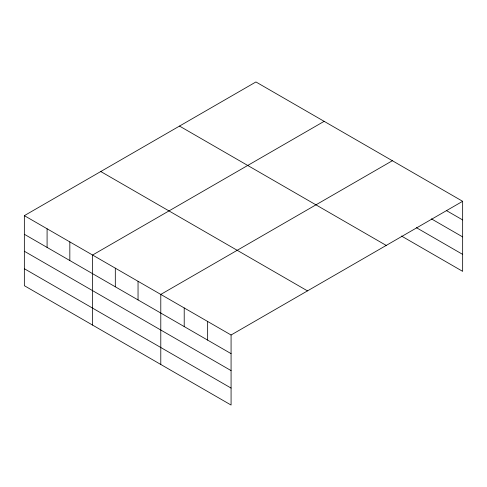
<?xml version="1.0" encoding="UTF-8"?>
<svg xmlns="http://www.w3.org/2000/svg" width="487" height="487" viewBox="0 0 487 487"><rect width="100%" height="100%" fill="white"/><g stroke="black" fill="none" stroke-linecap="round" stroke-linejoin="round"><path stroke-width="0.73" d="M462.65 201.301L255.925 81.956L24.35 215.65L24.35 285.699L231.075 405.044L231.075 335.001L462.65 201.301L462.65 271.35L401.477 236.031M324.147 121.336L92.567 255.036L92.567 325.085M392.364 160.722L160.789 294.422L160.789 364.465M446.378 210.542L462.65 219.935M431.409 218.864L462.65 236.901M416.446 227.703L462.65 254.378M179.508 126.072L386.228 245.424M100.772 171.534L307.492 290.885M24.35 215.65L231.075 335.001M24.35 234.284L231.075 353.635M24.35 251.249L231.075 370.601M24.35 268.727L231.075 388.078M207.645 321.475L207.645 340.109M184.214 307.948L184.214 326.582M138.046 281.297L138.046 299.925M115.309 268.167L115.309 286.794M69.83 241.911L69.83 260.539M47.087 228.78L47.087 247.408"/></g></svg>
